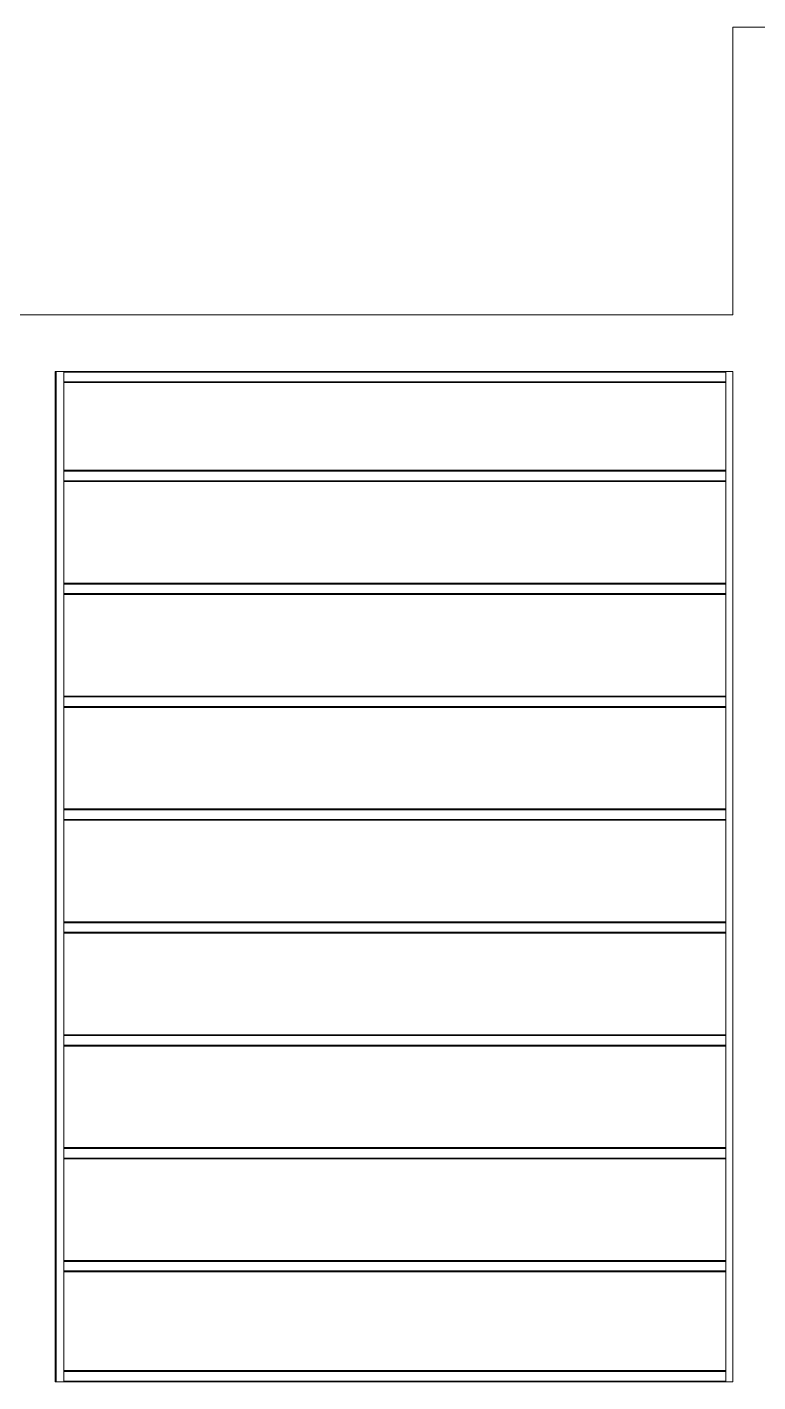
# Model space of a CAD drawing. Header units: millimetres. Extents: x 16 to 499, y 22 to 82.
# Drawn here: x 180.08 to 185.25, y 61.43 to 71.03 of the extents above; entities that cross this region are included whole.
import ezdxf

# ---------------------------------------------------------------- set-up
doc = ezdxf.new("R2010")
doc.units = ezdxf.units.MM
doc.layers.add('BARRAS_DE_ACERO', color=7, linetype='Continuous', lineweight=9)

msp = doc.modelspace()

# ---------------------------------------------------------------- linework, layer by layer
at = {"layer": 'BARRAS_DE_ACERO'}
for p, q in [((185.0765, 71.0295), (191.3759, 71.0295)), ((185.0765, 68.99), (185.0765, 71.0295)), ((180.2765, 68.99), (185.0765, 68.99)), ((180.2765, 68.59), (180.277, 68.59)), ((180.2765, 67.888), (180.2765, 68.59)), ((180.277, 68.59), (180.277, 67.8855)), ((180.2802, 68.59), (180.2825, 68.59)), ((180.2825, 68.59), (180.3365, 68.59)), ((180.2825, 68.59), (180.2825, 65.4289)), ((185.0259, 68.59), (180.3365, 68.59)), ((180.3365, 68.59), (180.3365, 67.8889)), ((180.3365, 68.59), (185.0259, 68.59)), ((184.065, 68.5896), (180.3365, 68.5896)), ((180.3365, 68.5883), (181.0765, 68.5883)), ((180.3365, 68.5863), (183.0827, 68.5863)), ((180.3365, 68.584), (185.0259, 68.584)), ((181.0765, 68.5883), (185.0259, 68.5883)), ((185.0259, 68.59), (185.0765, 68.59)), ((185.0259, 68.59), (185.0259, 67.8889)), ((185.0765, 68.59), (185.0765, 64.6278)), ((180.3365, 68.516), (185.0259, 68.516)), ((180.3365, 68.5105), (185.0259, 68.5105)), ((180.2765, 67.8872), (180.2765, 67.8852)), ((180.277, 67.8852), (180.2765, 67.8852)), ((180.2765, 67.8149), (180.2765, 67.8829)), ((180.277, 67.8829), (180.2775, 67.8829)), ((180.2775, 67.8829), (180.2772, 67.8852)), ((180.2775, 67.8551), (180.2775, 67.8829)), ((180.2783, 67.8289), (180.2783, 67.8885)), ((180.3365, 67.8889), (185.0259, 67.8889)), ((180.3365, 67.8885), (180.3365, 67.8889)), ((180.3365, 67.8885), (180.3365, 67.8872)), ((184.065, 67.8885), (180.3365, 67.8885)), ((180.3365, 67.8872), (180.3365, 67.8852)), ((180.3365, 67.8872), (181.0765, 67.8872)), ((180.3365, 67.8852), (183.0827, 67.8852)), ((180.3365, 67.8829), (180.3365, 67.8852)), ((180.3365, 67.8149), (180.3365, 67.8829)), ((180.3365, 67.8829), (185.0259, 67.8829)), ((181.0765, 67.8872), (185.0259, 67.8872)), ((185.0259, 67.8885), (184.065, 67.8885)), ((185.0259, 67.8885), (185.0259, 67.8889)), ((185.0259, 67.8872), (185.0259, 67.8885)), ((185.0259, 67.8852), (185.0259, 67.8829)), ((185.0259, 67.8829), (185.0259, 67.8289)), ((180.2765, 67.8149), (180.2775, 67.8149)), ((180.2765, 67.8149), (180.2765, 67.8126)), ((180.277, 67.8126), (180.2765, 67.8126)), ((180.277, 67.8123), (180.2768, 67.8107)), ((180.277, 67.8126), (180.2772, 67.8126)), ((180.2775, 67.8149), (180.2775, 67.8551)), ((180.2783, 67.0885), (180.2783, 67.8289)), ((180.2802, 67.8289), (180.2802, 67.0289)), ((180.3365, 67.8126), (180.3365, 67.8149)), ((180.3365, 67.8149), (185.0259, 67.8149)), ((180.3365, 67.8094), (185.0259, 67.8094)), ((180.3365, 67.8094), (180.3365, 67.8089)), ((185.0259, 67.8149), (185.0259, 67.8289)), ((185.0259, 67.8107), (185.0259, 67.8126)), ((185.0259, 67.8107), (185.0259, 67.8094)), ((185.0259, 67.8094), (185.0259, 67.8089)), ((180.2765, 67.0872), (180.2765, 67.088)), ((180.2765, 67.0852), (180.2765, 67.0872)), ((180.2765, 67.0829), (180.2765, 67.0852)), ((180.277, 67.0852), (180.2765, 67.0852)), ((180.277, 67.0829), (180.2765, 67.0829)), ((180.2765, 67.0149), (180.2765, 67.0829)), ((180.2765, 67.0149), (180.2775, 67.0149)), ((180.2765, 67.0126), (180.2765, 67.0149)), ((180.2765, 67.0126), (180.277, 67.0126)), ((180.2768, 67.0872), (180.277, 67.0855)), ((180.277, 67.0852), (180.2772, 67.0852)), ((180.2772, 67.0126), (180.277, 67.0123)), ((180.2772, 67.0126), (180.277, 67.0126)), ((180.2772, 67.0126), (180.2775, 67.0149)), ((180.2775, 67.0551), (180.2775, 67.0149)), ((180.2783, 67.0289), (180.2783, 67.0885)), ((180.2783, 66.2885), (180.2783, 67.0289)), ((180.2802, 66.2289), (180.2802, 67.0289)), ((180.3365, 67.0885), (180.3365, 67.0889)), ((180.3365, 67.0885), (180.3365, 67.0872)), ((184.065, 67.0885), (180.3365, 67.0885)), ((180.3365, 67.0872), (181.0765, 67.0872)), ((180.3365, 67.0852), (180.3365, 67.0872)), ((180.3365, 67.0829), (180.3365, 67.0852)), ((183.0827, 67.0852), (180.3365, 67.0852)), ((180.3365, 67.0149), (180.3365, 67.0126)), ((180.3365, 67.0149), (185.0259, 67.0149)), ((180.3365, 67.0126), (185.0259, 67.0126)), ((180.3365, 67.0126), (180.3365, 67.0107)), ((181.0765, 67.0872), (185.0259, 67.0872)), ((185.0259, 67.0852), (183.0827, 67.0852)), ((185.0259, 67.0885), (184.065, 67.0885)), ((185.0259, 67.0889), (185.0259, 67.0885)), ((185.0259, 67.0872), (185.0259, 67.0885)), ((185.0259, 67.0852), (185.0259, 67.0872)), ((185.0259, 67.0829), (185.0259, 67.0852)), ((185.0259, 67.0289), (185.0259, 67.0149)), ((185.0259, 67.0149), (185.0259, 67.0126)), ((185.0259, 67.0126), (185.0259, 67.0107)), ((180.277, 67.0123), (180.2768, 67.0107)), ((180.277, 66.2855), (180.277, 67.0123)), ((180.3365, 67.0094), (180.3365, 67.0107)), ((185.0259, 67.0107), (180.3365, 67.0107)), ((180.3365, 67.0094), (185.0259, 67.0094)), ((180.3365, 67.0094), (180.3365, 67.0089)), ((180.3365, 67.0089), (180.3365, 66.2889)), ((180.3365, 67.0089), (185.0259, 67.0089)), ((185.0259, 67.0107), (185.0259, 67.0094)), ((180.2765, 66.288), (180.2768, 66.2872)), ((180.2765, 66.2872), (180.2765, 66.288)), ((180.2768, 66.2872), (180.2765, 66.2872)), ((180.2765, 66.2852), (180.2765, 66.2872)), ((180.2765, 66.2852), (180.277, 66.2852)), ((180.277, 66.2829), (180.2765, 66.2829)), ((180.2768, 66.2872), (180.277, 66.2855)), ((180.277, 66.2855), (180.2772, 66.2852)), ((180.2783, 66.2289), (180.2783, 66.2885)), ((185.0259, 66.2889), (180.3365, 66.2889)), ((180.3365, 66.2885), (180.3365, 66.2889)), ((180.3365, 66.2885), (184.065, 66.2885)), ((180.3365, 66.2885), (180.3365, 66.2872)), ((180.3365, 66.2872), (181.0765, 66.2872)), ((180.3365, 66.2852), (180.3365, 66.2872)), ((180.3365, 66.2852), (180.3365, 66.2829)), ((183.0827, 66.2852), (180.3365, 66.2852)), ((180.3365, 66.2829), (185.0259, 66.2829)), ((180.3365, 66.2829), (180.3365, 66.2149)), ((181.0765, 66.2872), (185.0259, 66.2872)), ((185.0259, 66.2885), (184.065, 66.2885)), ((185.0259, 66.2872), (185.0259, 66.2885)), ((185.0259, 66.2829), (185.0259, 66.2852)), ((185.0259, 66.2289), (185.0259, 66.2829)), ((180.277, 66.2126), (180.2765, 66.2126)), ((180.2768, 66.2107), (180.277, 66.2123)), ((180.2772, 66.2126), (180.277, 66.2123)), ((180.277, 66.2126), (180.2772, 66.2126)), ((180.2772, 66.2126), (180.2775, 66.2149)), ((180.2783, 65.4829), (180.2783, 66.2289)), ((180.2802, 65.4289), (180.2802, 66.2289)), ((180.3365, 66.2107), (180.3365, 66.2126)), ((180.3365, 66.2094), (180.3365, 66.2107)), ((180.3365, 66.2107), (185.0259, 66.2107)), ((180.3365, 66.2094), (185.0259, 66.2094)), ((180.3365, 66.2089), (180.3365, 66.2094)), ((180.3365, 66.2089), (185.0259, 66.2089)), ((180.3365, 66.2089), (180.3365, 65.4889)), ((185.0259, 66.2289), (185.0259, 66.2149)), ((185.0259, 66.2149), (185.0259, 66.2126)), ((185.0259, 66.2126), (185.0259, 66.2107)), ((185.0259, 66.2107), (185.0259, 66.2094)), ((185.0259, 66.2094), (185.0259, 66.2089)), ((185.0259, 66.2089), (185.0259, 65.4889)), ((180.2765, 65.4872), (180.2765, 65.488)), ((180.2765, 65.488), (180.2768, 65.4872)), ((180.2765, 65.4852), (180.2765, 65.4872)), ((180.2765, 65.4872), (180.2768, 65.4872)), ((180.2765, 65.4829), (180.2765, 65.4852)), ((180.2765, 65.4852), (180.277, 65.4852)), ((180.2765, 65.4149), (180.2765, 65.4829)), ((180.277, 65.4829), (180.2765, 65.4829)), ((180.2772, 65.4852), (180.277, 65.4855)), ((180.2772, 65.4852), (180.277, 65.4852)), ((180.277, 65.4829), (180.2775, 65.4829)), ((180.2772, 65.4852), (180.2775, 65.4829)), ((180.2775, 65.4829), (180.2775, 65.4551)), ((180.2783, 64.6829), (180.2783, 65.4829)), ((180.3365, 65.4889), (180.3365, 65.4885)), ((185.0259, 65.4889), (180.3365, 65.4889)), ((184.065, 65.4885), (180.3365, 65.4885)), ((180.3365, 65.4872), (181.0765, 65.4872)), ((180.3365, 65.4829), (180.3365, 65.4149)), ((181.0765, 65.4872), (185.0259, 65.4872)), ((185.0259, 65.4885), (184.065, 65.4885)), ((185.0259, 65.4852), (185.0259, 65.4829)), ((180.2765, 65.4126), (180.2765, 65.4149)), ((180.2765, 65.4149), (180.2775, 65.4149)), ((180.2765, 65.4107), (180.2765, 65.4126)), ((180.277, 65.4126), (180.2765, 65.4126)), ((180.2765, 65.4098), (180.2765, 65.4107)), ((180.2765, 65.4098), (180.2768, 65.4107)), ((180.2765, 65.4107), (180.2768, 65.4107)), ((180.2765, 64.688), (180.2765, 65.4098)), ((180.277, 65.4123), (180.2768, 65.4107)), ((180.277, 65.4126), (180.2772, 65.4126)), ((180.277, 65.4123), (180.2772, 65.4126)), ((180.277, 65.4123), (180.277, 64.6855)), ((180.2772, 65.4126), (180.2775, 65.4149)), ((180.2775, 65.4551), (180.2775, 65.4149)), ((180.2802, 64.6885), (180.2802, 65.4289)), ((180.2825, 61.4289), (180.2825, 65.4289)), ((180.3365, 65.4126), (180.3365, 65.4149)), ((185.0259, 65.4149), (180.3365, 65.4149)), ((180.2765, 64.6852), (180.2765, 64.6872)), ((180.2765, 64.6829), (180.2765, 64.6852)), ((180.277, 64.6852), (180.2765, 64.6852)), ((180.2765, 64.6149), (180.2765, 64.6829)), ((180.2765, 64.6829), (180.277, 64.6829)), ((180.2775, 64.6149), (180.2765, 64.6149)), ((180.2765, 64.6149), (180.2765, 64.6126)), ((180.2765, 64.6107), (180.2765, 64.6126)), ((180.2765, 64.6126), (180.277, 64.6126)), ((180.277, 64.6123), (180.2768, 64.6107)), ((180.2775, 64.6829), (180.277, 64.6829)), ((180.2772, 64.6126), (180.277, 64.6123)), ((180.277, 64.6126), (180.2772, 64.6126)), ((180.277, 64.6123), (180.277, 63.8855)), ((180.2772, 64.6852), (180.2775, 64.6829)), ((180.2772, 64.6126), (180.2775, 64.6149)), ((180.2775, 64.6829), (180.2775, 64.6551)), ((180.2775, 64.6551), (180.2775, 64.6149)), ((180.2783, 64.6829), (180.2783, 63.8885)), ((180.2802, 63.8885), (180.2802, 64.6885)), ((185.0259, 64.6889), (180.3365, 64.6889)), ((180.3365, 64.6872), (180.3365, 64.6885)), ((180.3365, 64.6872), (185.0259, 64.6872)), ((180.3365, 64.6829), (180.3365, 64.6852)), ((180.3365, 64.6829), (180.3365, 64.6149)), ((180.3365, 64.6149), (185.0259, 64.6149)), ((180.3365, 64.6126), (180.3365, 64.6149)), ((180.3365, 64.6126), (185.0259, 64.6126)), ((180.3365, 64.6107), (180.3365, 64.6126)), ((183.0827, 64.6852), (185.0259, 64.6852)), ((185.0259, 64.6872), (185.0259, 64.6885)), ((185.0259, 64.6872), (185.0259, 64.6852)), ((185.0259, 64.6852), (185.0259, 64.6829)), ((185.0259, 64.6149), (185.0259, 64.6126)), ((185.0259, 64.6126), (185.0259, 64.6107)), ((185.0765, 63.0852), (185.0765, 64.6278)), ((180.2765, 64.6098), (180.2765, 64.6107)), ((180.2765, 63.888), (180.2765, 64.6098)), ((180.3365, 64.6107), (185.0259, 64.6107)), ((180.3365, 64.6089), (180.3365, 63.8889)), ((185.0259, 64.6107), (185.0259, 64.6094)), ((185.0259, 64.6094), (185.0259, 64.6089)), ((180.2765, 63.8872), (180.2765, 63.888)), ((180.2765, 63.888), (180.2768, 63.8872)), ((180.2765, 63.8852), (180.2765, 63.8872)), ((180.2765, 63.8829), (180.2765, 63.8852)), ((180.277, 63.8852), (180.2765, 63.8852)), ((180.277, 63.8829), (180.2765, 63.8829)), ((180.2768, 63.8867), (180.277, 63.8855)), ((180.2772, 63.8852), (180.2775, 63.8829)), ((180.2775, 63.8551), (180.2775, 63.8149)), ((180.2783, 63.8289), (180.2783, 63.8885)), ((180.2802, 63.8885), (180.2802, 63.8289)), ((180.3365, 63.8852), (180.3365, 63.8872)), ((180.3365, 63.8829), (180.3365, 63.8852)), ((183.0827, 63.8852), (180.3365, 63.8852)), ((185.0259, 63.8829), (180.3365, 63.8829)), ((180.3365, 63.8829), (180.3365, 63.8149)), ((185.0259, 63.8852), (183.0827, 63.8852)), ((185.0259, 63.8885), (183.8627, 63.8885)), ((185.0259, 63.8889), (185.0259, 63.8885)), ((185.0259, 63.8885), (185.0259, 63.8872)), ((185.0259, 63.8829), (185.0259, 63.8289)), ((180.2765, 63.8126), (180.2765, 63.8149)), ((180.2765, 63.8107), (180.2765, 63.8126)), ((180.2765, 63.8126), (180.277, 63.8126)), ((180.2765, 63.8098), (180.2765, 63.8107)), ((180.2765, 63.088), (180.2765, 63.8098)), ((180.277, 63.8123), (180.2768, 63.8107)), ((180.2772, 63.8126), (180.277, 63.8123)), ((180.277, 63.8126), (180.2772, 63.8126)), ((180.277, 63.8123), (180.277, 63.0855)), ((180.2772, 63.8126), (180.2775, 63.8149)), ((180.2783, 63.0885), (180.2783, 63.8289)), ((180.2802, 63.0289), (180.2802, 63.8289)), ((180.3365, 63.8126), (180.3365, 63.8149)), ((185.0259, 63.8149), (180.3365, 63.8149)), ((180.3365, 63.8126), (185.0259, 63.8126)), ((180.3365, 63.8126), (180.3365, 63.8107)), ((180.3365, 63.8094), (180.3365, 63.8107)), ((185.0259, 63.8107), (180.3365, 63.8107)), ((180.3365, 63.8089), (180.3365, 63.8094)), ((180.3365, 63.8094), (185.0259, 63.8094)), ((180.3365, 63.8089), (180.3365, 63.0889)), ((180.3365, 63.8089), (185.0259, 63.8089)), ((185.0259, 63.8289), (185.0259, 63.8149)), ((185.0259, 63.8149), (185.0259, 63.8126)), ((185.0259, 63.8126), (185.0259, 63.8107)), ((185.0259, 63.8107), (185.0259, 63.8094)), ((180.2765, 63.0872), (180.2765, 63.088)), ((180.2765, 63.0852), (180.2765, 63.0872)), ((180.2765, 63.0829), (180.2765, 63.0852)), ((180.2765, 63.0852), (180.277, 63.0852)), ((180.2765, 63.0149), (180.2765, 63.0829)), ((180.277, 63.0829), (180.2765, 63.0829)), ((180.277, 63.0855), (180.2772, 63.0852)), ((180.277, 63.0852), (180.2772, 63.0852)), ((180.277, 63.0829), (180.2775, 63.0829)), ((180.2772, 63.0852), (180.2775, 63.0829)), ((180.2775, 63.0829), (180.2775, 63.0551)), ((180.2783, 63.0289), (180.2783, 63.0885)), ((180.3365, 63.0885), (180.3365, 63.0889)), ((180.3365, 63.0852), (180.3365, 63.0829)), ((180.3365, 63.0829), (180.3365, 63.0149)), ((180.3365, 63.0829), (185.0259, 63.0829)), ((183.0827, 63.0852), (185.0259, 63.0852)), ((185.0259, 63.0885), (183.8627, 63.0885)), ((185.0259, 63.0889), (185.0259, 63.0885)), ((185.0259, 63.0885), (185.0259, 63.0872)), ((185.0259, 63.0872), (185.0259, 63.0852)), ((185.0259, 63.0852), (185.0259, 63.0829)), ((185.0259, 63.0289), (185.0259, 63.0829)), ((185.0765, 63.0852), (185.0765, 61.4289)), ((180.2765, 63.0126), (180.2765, 63.0149)), ((180.2775, 63.0149), (180.2765, 63.0149)), ((180.2765, 63.0107), (180.2765, 63.0126)), ((180.2765, 63.0126), (180.277, 63.0126)), ((180.2765, 63.0098), (180.2765, 63.0107)), ((180.2765, 62.288), (180.2765, 63.0098)), ((180.277, 63.0123), (180.2768, 63.0107)), ((180.2772, 63.0126), (180.277, 63.0123)), ((180.277, 63.0126), (180.2772, 63.0126)), ((180.277, 63.0123), (180.277, 62.2855)), ((180.2772, 63.0126), (180.2775, 63.0149)), ((180.2775, 63.0149), (180.2775, 63.0551)), ((180.2783, 62.2829), (180.2783, 63.0289)), ((180.2802, 63.0289), (180.2802, 62.2289)), ((180.3365, 63.0094), (180.3365, 63.0089)), ((185.0259, 63.0126), (185.0259, 63.0107)), ((185.0259, 63.0107), (185.0259, 63.0094)), ((185.0259, 63.0094), (185.0259, 63.0089)), ((180.2765, 62.2872), (180.2765, 62.288)), ((180.2765, 62.288), (180.2768, 62.2872)), ((180.2765, 62.2852), (180.2765, 62.2872)), ((180.2765, 62.2829), (180.2765, 62.2852)), ((180.2765, 62.2852), (180.277, 62.2852)), ((180.2765, 62.2149), (180.2765, 62.2829)), ((180.277, 62.2829), (180.2765, 62.2829)), ((180.2765, 62.2126), (180.2765, 62.2149)), ((180.2775, 62.2149), (180.2765, 62.2149)), ((180.2765, 62.2107), (180.2765, 62.2126)), ((180.277, 62.2126), (180.2765, 62.2126)), ((180.2768, 62.2867), (180.277, 62.2855)), ((180.277, 62.2855), (180.2772, 62.2852)), ((180.277, 62.2852), (180.2772, 62.2852)), ((180.2775, 62.2829), (180.277, 62.2829)), ((180.2772, 62.2852), (180.2775, 62.2829)), ((180.2772, 62.2126), (180.2775, 62.2149)), ((180.2775, 62.2829), (180.2775, 62.2551)), ((180.2775, 62.2551), (180.2775, 62.2149)), ((180.2783, 61.4289), (180.2783, 62.2829)), ((180.3365, 62.2885), (180.3365, 62.2889)), ((185.0259, 62.2889), (180.3365, 62.2889)), ((180.3365, 62.2872), (185.0259, 62.2872)), ((180.3365, 62.2852), (180.3365, 62.2829)), ((180.3365, 62.2829), (180.3365, 62.2149)), ((185.0259, 62.2829), (180.3365, 62.2829)), ((183.0827, 62.2852), (185.0259, 62.2852)), ((185.0259, 62.2885), (185.0259, 62.2872)), ((185.0259, 62.2829), (185.0259, 62.2289)), ((185.0259, 62.2126), (185.0259, 62.2107)), ((180.2765, 62.2098), (180.2768, 62.2107)), ((180.3365, 62.2089), (180.3365, 61.5089)), ((185.0259, 62.2107), (185.0259, 62.2094)), ((185.0259, 62.2094), (185.0259, 62.2089)), ((185.0259, 62.2089), (185.0259, 61.5089)), ((180.2765, 61.508), (180.2768, 61.5071)), ((180.2775, 61.5029), (180.2765, 61.5029)), ((180.2772, 61.5052), (180.2775, 61.5029)), ((180.2775, 61.4349), (180.2775, 61.5029)), ((180.3365, 61.5084), (180.3365, 61.5089)), ((185.0259, 61.5089), (180.3365, 61.5089)), ((185.0259, 61.5071), (180.3365, 61.5071)), ((180.3365, 61.5052), (183.1265, 61.5052)), ((180.3365, 61.5029), (180.3365, 61.4349)), ((180.3365, 61.5029), (185.0259, 61.5029)), ((183.1265, 61.5052), (185.0259, 61.5052)), ((185.0259, 61.5084), (185.0259, 61.5071)), ((180.277, 61.4326), (180.2765, 61.4326)), ((180.2765, 61.4307), (180.2768, 61.4307)), ((180.2765, 61.4289), (180.2765, 61.4298)), ((180.2765, 61.4289), (180.277, 61.4289)), ((180.2772, 61.4326), (180.277, 61.4326)), ((180.277, 61.4323), (180.2772, 61.4326)), ((180.2783, 61.4289), (180.277, 61.4289)), ((180.2802, 61.4289), (180.2783, 61.4289)), ((180.2825, 61.4289), (180.2802, 61.4289)), ((180.3365, 61.4289), (180.2825, 61.4289)), ((180.3365, 61.4307), (180.3365, 61.4326)), ((185.0259, 61.4326), (180.3365, 61.4326)), ((180.3365, 61.4307), (185.0259, 61.4307)), ((180.3365, 61.4307), (180.3365, 61.4294)), ((180.3365, 61.4294), (180.3365, 61.4289)), ((185.0259, 61.4294), (180.3365, 61.4294)), ((185.0259, 61.4289), (180.3365, 61.4289)), ((185.0259, 61.4289), (185.0259, 61.4294)), ((185.0765, 61.4289), (185.0259, 61.4289)), ((185.0765, 61.4289), (185.0765, 61.4289))]:
    msp.add_line(p, q, dxfattribs=at)
for points in [[(180.2765, 68.99), (179.8765, 68.99), (179.8765, 66.6289), (175.3765, 66.6289)], [(180.2783, 67.8885), (180.2783, 68.59), (180.277, 68.59)], [(180.2802, 67.8289), (180.2802, 68.59), (180.2783, 68.59)], [(185.0259, 68.516), (185.0259, 68.5137), (180.3365, 68.5137), (180.3365, 68.5118)], [(185.0259, 68.5118), (180.3365, 68.5118), (180.3365, 68.5105)], [(185.0259, 68.51), (180.3365, 68.51), (180.3365, 67.79)], [(180.2765, 67.888), (180.2768, 67.8872), (180.277, 67.8855)], [(180.2768, 67.8872), (180.2765, 67.8872), (180.2765, 67.888)], [(180.2765, 67.8852), (180.2765, 67.8829), (180.277, 67.8829)], [(180.277, 67.8852), (180.2772, 67.8852), (180.277, 67.8855)], [(183.0827, 67.8852), (185.0259, 67.8852), (185.0259, 67.8872)], [(180.2765, 67.8098), (180.2768, 67.8107), (180.2765, 67.8107), (180.2765, 67.8126)], [(180.2765, 67.088), (180.2765, 67.8098), (180.2765, 67.8107)], [(180.277, 67.8123), (180.2772, 67.8126), (180.2775, 67.8149)], [(180.277, 67.8123), (180.277, 67.0855), (180.2772, 67.0852), (180.2775, 67.0829)], [(185.0259, 67.8149), (185.0259, 67.8126), (180.3365, 67.8126), (180.3365, 67.8107)], [(185.0259, 67.8107), (180.3365, 67.8107), (180.3365, 67.8094)], [(185.0259, 67.8089), (185.0259, 67.0889), (180.3365, 67.0889)], [(185.0259, 67.8089), (180.3365, 67.8089), (180.3365, 67.0889)], [(180.2765, 67.0872), (180.2768, 67.0872), (180.2765, 67.088)], [(180.2765, 67.0098), (180.2768, 67.0107), (180.2765, 67.0107), (180.2765, 67.0126)], [(180.2775, 67.0551), (180.2775, 67.0829), (180.277, 67.0829)], [(185.0259, 67.0289), (185.0259, 67.0829), (180.3365, 67.0829), (180.3365, 67.0149)], [(180.2765, 66.288), (180.2765, 67.0098), (180.2765, 67.0107)], [(185.0259, 67.0094), (185.0259, 67.0089), (185.0259, 66.2889), (185.0259, 66.2885)], [(180.2765, 66.2289), (180.2765, 66.2829), (180.2765, 66.2852)], [(180.2775, 66.2551), (180.2775, 66.2149), (180.2765, 66.2149)], [(180.2775, 66.2829), (180.2772, 66.2852), (180.277, 66.2852)], [(180.2775, 66.2551), (180.2775, 66.2829), (180.277, 66.2829)], [(183.0827, 66.2852), (185.0259, 66.2852), (185.0259, 66.2872)], [(180.2765, 66.2098), (180.2768, 66.2107), (180.2765, 66.2107), (180.2765, 66.2126), (180.2765, 66.2149), (180.2765, 66.2289)], [(180.2765, 65.488), (180.2765, 66.2098), (180.2765, 66.2107)], [(180.2768, 65.4872), (180.277, 65.4855), (180.277, 66.2123)], [(185.0259, 66.2149), (180.3365, 66.2149), (180.3365, 66.2126), (185.0259, 66.2126)], [(180.3365, 65.4852), (180.3365, 65.4872), (180.3365, 65.4885)], [(180.3365, 65.4829), (180.3365, 65.4852), (183.0827, 65.4852)], [(180.3365, 65.4829), (185.0259, 65.4829), (185.0259, 65.4289), (185.0259, 65.4149)], [(183.0827, 65.4852), (185.0259, 65.4852), (185.0259, 65.4872)], [(185.0259, 65.4872), (185.0259, 65.4885), (185.0259, 65.4889)], [(185.0259, 65.4126), (180.3365, 65.4126), (180.3365, 65.4107)], [(185.0259, 65.4107), (180.3365, 65.4107), (180.3365, 65.4094)], [(185.0259, 65.4094), (180.3365, 65.4094), (180.3365, 65.4089), (185.0259, 65.4089)], [(180.3365, 65.4089), (180.3365, 64.6889), (180.3365, 64.6885), (183.8627, 64.6885)], [(185.0259, 65.4089), (185.0259, 64.6889), (185.0259, 64.6885), (183.8627, 64.6885)], [(185.0259, 65.4149), (185.0259, 65.4126), (185.0259, 65.4107), (185.0259, 65.4094), (185.0259, 65.4089)], [(180.2768, 64.6872), (180.2765, 64.688), (180.2765, 64.6872), (180.2768, 64.6872), (180.2768, 64.6867), (180.277, 64.6855)], [(180.277, 64.6852), (180.2772, 64.6852), (180.277, 64.6855)], [(180.3365, 64.6872), (180.3365, 64.6852), (183.0827, 64.6852)], [(180.3365, 64.6829), (185.0259, 64.6829), (185.0259, 64.6289), (185.0259, 64.6149)], [(180.2765, 64.6098), (180.2768, 64.6107), (180.2765, 64.6107)], [(180.3365, 64.6107), (180.3365, 64.6094), (185.0259, 64.6094)], [(180.3365, 64.6094), (180.3365, 64.6089), (185.0259, 64.6089)], [(185.0259, 64.6089), (185.0259, 63.8889), (180.3365, 63.8889), (180.3365, 63.8885)], [(180.2768, 63.8867), (180.2768, 63.8872), (180.2765, 63.8872)], [(180.2765, 63.8829), (180.2765, 63.8149), (180.2775, 63.8149)], [(180.277, 63.8852), (180.2772, 63.8852), (180.277, 63.8855)], [(180.2775, 63.8551), (180.2775, 63.8829), (180.277, 63.8829)], [(183.8627, 63.8885), (180.3365, 63.8885), (180.3365, 63.8872), (185.0259, 63.8872)], [(185.0259, 63.8872), (185.0259, 63.8852), (185.0259, 63.8829)], [(180.2765, 63.8098), (180.2768, 63.8107), (180.2765, 63.8107)], [(185.0259, 63.8094), (185.0259, 63.8089), (185.0259, 63.0889), (180.3365, 63.0889)], [(180.2765, 63.088), (180.2768, 63.0872), (180.2765, 63.0872)], [(180.2768, 63.0872), (180.2768, 63.0867), (180.277, 63.0855)], [(183.8627, 63.0885), (180.3365, 63.0885), (180.3365, 63.0872), (185.0259, 63.0872)], [(183.0827, 63.0852), (180.3365, 63.0852), (180.3365, 63.0872)], [(180.2765, 63.0098), (180.2768, 63.0107), (180.2765, 63.0107)], [(185.0259, 63.0289), (185.0259, 63.0149), (185.0259, 63.0126), (180.3365, 63.0126), (180.3365, 63.0107)], [(185.0259, 63.0149), (180.3365, 63.0149), (180.3365, 63.0126)], [(185.0259, 63.0107), (180.3365, 63.0107), (180.3365, 63.0094), (185.0259, 63.0094)], [(185.0259, 63.0089), (180.3365, 63.0089), (180.3365, 62.2889)], [(185.0259, 63.0089), (185.0259, 62.2889), (185.0259, 62.2885), (183.8627, 62.2885)], [(180.2768, 62.2867), (180.2768, 62.2872), (180.2765, 62.2872)], [(180.2765, 61.5071), (180.2768, 61.5071), (180.277, 61.5055), (180.277, 62.2123)], [(180.2765, 62.2107), (180.2768, 62.2107), (180.277, 62.2123)], [(180.277, 62.2126), (180.2772, 62.2126), (180.277, 62.2123)], [(180.2802, 61.4289), (180.2802, 61.5071), (180.2802, 62.2289)], [(183.8627, 62.2885), (180.3365, 62.2885), (180.3365, 62.2872)], [(183.0827, 62.2852), (180.3365, 62.2852), (180.3365, 62.2872)], [(185.0259, 62.2289), (185.0259, 62.2149), (185.0259, 62.2126), (180.3365, 62.2126), (180.3365, 62.2107)], [(185.0259, 62.2149), (180.3365, 62.2149), (180.3365, 62.2126)], [(185.0259, 62.2872), (185.0259, 62.2852), (185.0259, 62.2829)], [(180.2765, 61.4298), (180.2765, 61.4307), (180.2765, 61.4326), (180.2765, 61.4349), (180.2765, 61.5029), (180.2765, 61.5052), (180.2765, 61.5071), (180.2765, 61.508), (180.2765, 62.2098), (180.2765, 62.2107)], [(185.0259, 62.2107), (180.3365, 62.2107), (180.3365, 62.2094), (185.0259, 62.2094)], [(180.3365, 62.2094), (180.3365, 62.2089), (185.0259, 62.2089)], [(180.2765, 61.5052), (180.2772, 61.5052), (180.277, 61.5055)], [(183.822, 61.5084), (180.3365, 61.5084), (180.3365, 61.5071)], [(180.3365, 61.5071), (180.3365, 61.5052), (180.3365, 61.5029)], [(183.822, 61.5084), (185.0259, 61.5084), (185.0259, 61.5089)], [(185.0259, 61.5071), (185.0259, 61.5052), (185.0259, 61.5029)], [(185.0259, 61.5029), (185.0259, 61.4349), (185.0259, 61.4326), (185.0259, 61.4307), (185.0259, 61.4294)], [(180.2765, 61.4349), (180.2775, 61.4349), (180.2772, 61.4326)], [(180.277, 61.4289), (180.277, 61.4323), (180.2768, 61.4307), (180.2765, 61.4298)], [(185.0259, 61.4349), (180.3365, 61.4349), (180.3365, 61.4326)]]:
    msp.add_lwpolyline(points, dxfattribs=at)

doc.saveas('drawing.dxf')
